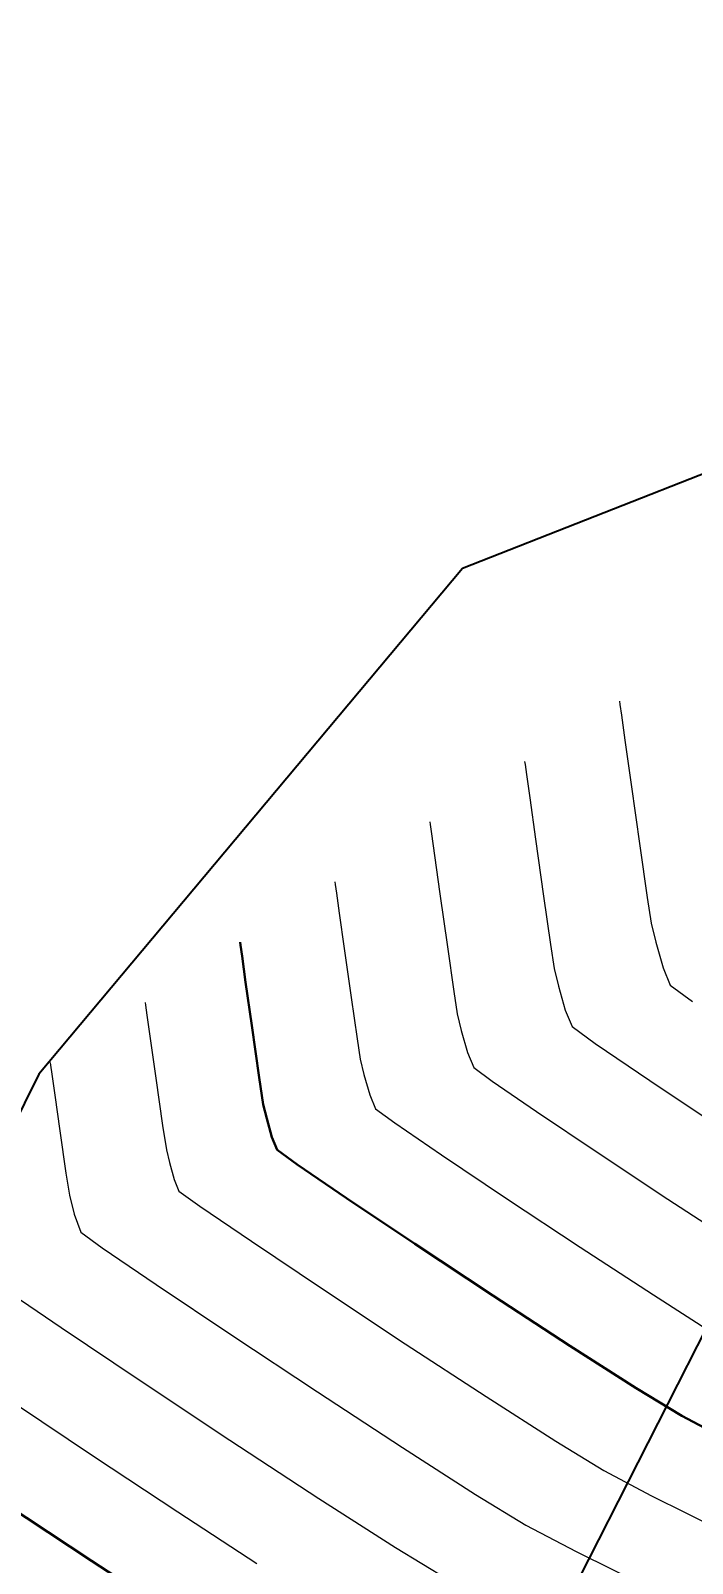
# Model space of a CAD drawing. Header units: millimetres. Extents: x 736950 to 740938, y 8500595 to 8502163.
# Drawn here: x 737678.67 to 737685.44, y 8501355.48 to 8501371.16 of the extents above; entities that cross this region are included whole.
import ezdxf

# ---------------------------------------------------------------- set-up
doc = ezdxf.new("R2010")
doc.units = ezdxf.units.MM
doc.layers.add('carretera', color=40, linetype='Continuous')
for name, color, linetype, lineweight in [('CONT-MJR', 80, 'Continuous', 30), ('CONT-MNR', 96, 'Continuous', 15), ('COTAS', 40, 'Continuous', 5)]:
    doc.layers.add(name, color=color, linetype=linetype, lineweight=lineweight)
doc.styles.add('COTAS', font='arial.ttf')
doc.dimstyles.new('Copy of GenDist', dxfattribs={"dimtxt": 2, "dimasz": 2, "dimexe": 0.18, "dimexo": 0.0625, "dimgap": 1, "dimtad": 2, "dimdec": 3, "dimzin": 1, "dimdsep": 46, "dimtxsty": 'COTAS', "dimcen": 0.09, "dimadec": 3, "dimazin": 0, "dimtfac": 1, "dimtdec": 3, "dimtofl": 0, "dimtmove": 0, "dimatfit": 3, "dimfxl": 1, "dimtolj": 1, "dimtzin": 0, "dimarcsym": 0})

# ---------------------------------------------------------------- blocks, each defined once
blk = doc.blocks.new('*D175')
at = {"layer": 'COTAS', "color": 0, "lineweight": -2, "transparency": 16777216}
for p, q in [((737703.6698720404, 8501372.246364512), (737704.2242780635, 8501372.121936807)), ((737703.6106735491, 8501370.209898759), (737684.0787013737, 8501283.182310764)), ((737683.2619528552, 8501281.315865189), (737683.8163588785, 8501281.191437485))]:
    blk.add_line(p, q, dxfattribs=at)
at = {"layer": 'COTAS', "color": 0, "transparency": 16777216}
for points in [[(737703.2854309385, 8501370.282894343), (737703.9359161598, 8501370.136903174), (737704.0486470538, 8501372.161354423)], [(737683.753458763, 8501283.255306346), (737684.4039439843, 8501283.10931518), (737683.6407278688, 8501281.2308551)]]:
    blk.add_solid(points, dxfattribs=at)
at = {"layer": 'Defpoints', "color": 0, "transparency": 16777216}
for p in [(737703.608889051, 8501372.260051183), (737683.2009698658, 8501281.32955186), (737683.6407278688, 8501281.2308551)]:
    blk.add_point(p, dxfattribs=at)
at = {"layer": 'COTAS', "color": 0, "transparency": 16777216, "insert": (737695.8174414134, 8501326.253351191), "char_height": 2, "attachment_point": 5, "rotation": 77.35047293036105, "style": 'COTAS'}
blk.add_mtext('\\A1;93.192', dxfattribs=at)

msp = doc.modelspace()

# ---------------------------------------------------------------- linework, layer by layer
at = {"layer": 'carretera'}
for p, q in [((737687.7988383087, 8501367.513624553), (737683.0880280059, 8501365.660875747)), ((737683.0880280059, 8501365.660875747), (737678.7542440363, 8501360.487304518)), ((737678.7542440363, 8501360.487304518), (737676.6263025561, 8501356.213868659)), ((737683.7294301328, 8501354.243446177), (737686.3064214542, 8501359.310571257))]:
    msp.add_line(p, q, dxfattribs=at)
at = {"layer": 'CONT-MJR', "extrusion": (0.9900398148642175, 0.1407876592021682, 0), "elevation": 1927220.206769664}
msp.add_lwpolyline([(8312830.344281087, 3660.000000000003), (8312830.312577749, 3660.000000000003)], dxfattribs=at)
at = {"layer": 'CONT-MJR', "elevation": 3660}
for points in [[(737680.8156601681, 8501361.805340352), (737680.8314990712, 8501361.692800472)], [(737680.8314990712, 8501361.692800472), (737680.8685183906, 8501361.429109912)], [(737680.8685183906, 8501361.429109912), (737680.9313778077, 8501360.983098917)], [(737680.9313778077, 8501360.983098917), (737681.0075344408, 8501360.451019648)], [(737681.0075344408, 8501360.451019648), (737681.0497451561, 8501360.176887354)], [(737681.0497451561, 8501360.176887354), (737681.0840771936, 8501360.033181813)], [(737681.137463151, 8501359.842073748), (737681.1917821737, 8501359.71106423)], [(737681.3963655157, 8501359.562540207), (737681.9001905953, 8501359.218828164)], [(737681.9001905953, 8501359.218828164), (737682.6010424835, 8501358.748984016)], [(737684.8636097073, 8501357.2732181), (737685.3304195381, 8501356.989404686)], [(737685.3304195381, 8501356.989404686), (737685.7964202394, 8501356.743282348)]]:
    msp.add_lwpolyline(points, dxfattribs=at)
at = {"layer": 'CONT-MJR', "extrusion": (0.9631264956987552, 0.2690489793384017, 0), "elevation": 2997762.437366375}
msp.add_lwpolyline([(7989412.754683637, 3660), (7989412.556258962, 3660)], dxfattribs=at)
at = {"layer": 'CONT-MJR', "extrusion": (0.5874888490505088, 0.8092322609988486, 0), "elevation": 7312954.014875347}
msp.add_lwpolyline([(4397498.61329528, 3660.00000000001), (4397498.360483631, 3660.00000000001)], dxfattribs=at)
at = {"layer": 'CONT-MJR', "extrusion": (0.5521424312526364, 0.8337498039642515, 0), "elevation": 7495312.055227566}
msp.add_lwpolyline([(4078918.164607896, 3660), (4078917.210288312, 3660)], dxfattribs=at)
at = {"layer": 'CONT-MJR', "extrusion": (0.5469066067541444, 0.8371936236550466, 0), "elevation": 7520726.819270607}
msp.add_lwpolyline([(4031865.142031624, 3660.000000000003), (4031864.200480356, 3660.000000000003)], dxfattribs=at)
at = {"layer": 'CONT-MJR', "extrusion": (-0.5386781183410876, -0.8425116526318823, 0), "elevation": -7559867.260131034}
msp.add_lwpolyline([(-3957987.851220636, 3660.000000000006), (-3957987.04572111, 3660.000000000006)], dxfattribs=at)
at = {"layer": 'CONT-MJR', "extrusion": (-0.5520234662246462, -0.8338285751503886, 0), "elevation": -7495889.428946096}
msp.add_lwpolyline([(-4077850.72534622, 3655.00000000001), (-4077849.660958734, 3655.00000000001)], dxfattribs=at)
at = {"layer": 'CONT-MJR', "extrusion": (0.5472113284340253, 0.8369944814832827, 0), "elevation": 7519254.109781709}
msp.add_lwpolyline([(4034604.543310016, 3655), (4034603.534767037, 3655)], dxfattribs=at)
at = {"layer": 'CONT-MNR'}
for points, elevation in [([(737684.69358108, 8501364.301537216), (737684.6981886365, 8501364.269185195)], 3664), ([(737684.6981886365, 8501364.269185195), (737684.7136381947, 8501364.15956706)], 3664), ([(737683.7229849921, 8501363.685334891), (737683.7272833376, 8501363.655154001)], 3663), ([(737683.7272833376, 8501363.655154001), (737683.7416960819, 8501363.552892296)], 3663), ([(737683.7416960819, 8501363.552892296), (737683.7752312482, 8501363.314030912)], 3663), ([(737682.7523889045, 8501363.069132566), (737682.7563780388, 8501363.041122807)], 3662), ([(737682.7563780388, 8501363.041122807), (737682.7697539699, 8501362.94621753)], 3662), ([(737682.7697539699, 8501362.94621753), (737682.8008767077, 8501362.72453918)], 3662), ([(737682.8008767077, 8501362.72453918), (737682.8561979713, 8501362.331006378)], 3662), ([(737684.9021400242, 8501362.82296813), (737684.9786798013, 8501362.293441964)], 3664), ([(737681.7817928168, 8501362.452930244), (737681.7854727396, 8501362.427091617)], 3661), ([(737681.7854727396, 8501362.427091617), (737681.7978118575, 8501362.339542765)], 3661), ([(737681.7978118575, 8501362.339542765), (737681.8265221668, 8501362.135047453)], 3661), ([(737684.9786798013, 8501362.293441964), (737685.019662184, 8501362.032636719)], 3664), ([(737681.8265221668, 8501362.135047453), (737681.8775552928, 8501361.772018703)], 3661), ([(737682.932955238, 8501361.789015817), (737682.9992219091, 8501361.330562215)], 3662), ([(737685.0665919782, 8501361.83620004), (737685.1395673157, 8501361.574967006)], 3664), ([(737685.1395673157, 8501361.574967006), (737685.2138180959, 8501361.395885015)], 3664), ([(737684.0709632821, 8501361.385445483), (737684.1390412742, 8501361.141743694)], 3663), ([(737685.2138180959, 8501361.395885015), (737685.43941385, 8501361.228057774)], 3664), ([(737679.8406006411, 8501361.220525598), (737679.8446546281, 8501361.192017356)], 3659), ([(737681.948362845, 8501361.272039657), (737682.0094929629, 8501360.849122342)], 3661), ([(737679.859040554, 8501361.089801291), (737679.8926639172, 8501360.850300308)], 3659), ([(737682.0094929629, 8501360.849122342), (737682.0422244129, 8501360.640824694)], 3661), ([(737683.1385152334, 8501360.708520377), (737683.2028001348, 8501360.553474624)], 3662), ([(737684.4451394177, 8501360.800279493), (737685.0027840692, 8501360.420632472)], 3663), ([(737678.8700045535, 8501360.604323274), (737678.8736490881, 8501360.578694362)], 3658), ([(737678.8736490881, 8501360.578694362), (737678.8865820371, 8501360.486802109)], 3658), ([(737682.0422244129, 8501360.640824694), (737682.0797058897, 8501360.48393637)], 3661), ([(737678.8865820371, 8501360.486802109), (737678.916809444, 8501360.2714907)], 3658), ([(737683.3911165929, 8501360.414097881), (737683.8458319287, 8501360.102779167)], 3662), ([(737685.0027840692, 8501360.420632472), (737685.7452139405, 8501359.926495224)], 3663), ([(737682.197291154, 8501360.132269429), (737682.393741054, 8501359.988319045)], 3661), ([(737678.968136081, 8501359.907309076), (737679.0303203019, 8501359.472850075)], 3658), ([(737680.0189273715, 8501359.96193486), (737680.0572658993, 8501359.712950012)], 3659), ([(737682.393741054, 8501359.988319045), (737682.8730112618, 8501359.660803666)], 3661), ([(737680.0572658993, 8501359.712950012), (737680.0884484976, 8501359.582427256)], 3659), ([(737680.0884484976, 8501359.582427256), (737680.1369371099, 8501359.408850433)], 3659), ([(737684.4757660604, 8501359.680638956), (737685.1897389056, 8501359.208797732)], 3662), ([(737679.0303203019, 8501359.472850075), (737679.064786642, 8501359.249012671)], 3658), ([(737680.1369371099, 8501359.408850433), (737680.1862731931, 8501359.289859036)], 3659), ([(737680.3989899772, 8501359.13676137), (737680.9273699285, 8501358.776852662)], 3659), ([(737684.293222578, 8501358.715430709), (737685.0407686754, 8501358.22774952)], 3661), ([(737679.7889571183, 8501357.351501606), (737680.7071572691, 8501356.741962604)], 3657), ([(737678.5142704538, 8501357.111966295), (737679.3234827555, 8501356.571952116)], 3656), ([(737680.7071572691, 8501356.741962604), (737681.6175618481, 8501356.145243723)], 3657), ([(737682.4733635547, 8501356.665870173), (737683.222139006, 8501356.185942054)], 3658), ([(737684.5335848564, 8501356.430970652), (737685.0230817863, 8501356.172438575)], 3659), ([(737685.0230817863, 8501356.172438575), (737685.7384435695, 8501355.817043254)], 3659)]:
    msp.add_lwpolyline(points, dxfattribs=dict(at, elevation=elevation))
at = {"layer": 'CONT-MNR', "extrusion": (0.9902878354449764, 0.1390323810114146, 0), "elevation": 1912485.099259328}
msp.add_lwpolyline([(8316235.449734324, 3664.00000000001), (8316235.191178774, 3664.00000000001)], dxfattribs=at)
at = {"layer": 'CONT-MNR', "extrusion": (0.9902632702062871, 0.1392072400428591, 0), "elevation": 1913953.518115505}
msp.add_lwpolyline([(8315897.362304476, 3664.000000000013), (8315896.903294306, 3664.000000000013)], dxfattribs=at)
at = {"layer": 'CONT-MNR', "extrusion": (0.9901201117308036, 0.1402218397617896, 0), "elevation": 1922473.393248081}
msp.add_lwpolyline([(8313931.40625899, 3664.000000000003), (8313930.773998735, 3664.000000000003)], dxfattribs=at)
at = {"layer": 'CONT-MNR', "extrusion": (0.99026327017704, 0.1392072402509114, 0), "elevation": 1913952.472933627}
msp.add_lwpolyline([(8315896.913787561, 3663.000000000011), (8315896.485581372, 3663.000000000011)], dxfattribs=at)
at = {"layer": 'CONT-MNR', "extrusion": (0.9901201117661533, 0.1402218395121825, 0), "elevation": 1922472.34379608}
msp.add_lwpolyline([(8313930.99050579, 3663.00000000001), (8313930.400676263, 3663.00000000001)], dxfattribs=at)
at = {"layer": 'CONT-MNR', "extrusion": (0.9901201117457185, 0.1402218396564748, 0), "elevation": 1922471.297651609}
msp.add_lwpolyline([(8313930.573987758, 3662.00000000001), (8313930.026588961, 3662.00000000001)], dxfattribs=at)
at = {"layer": 'CONT-MNR', "extrusion": (0.9897144247903853, 0.1430571821399995, 0), "elevation": 1946277.349979193}
msp.add_lwpolyline([(8308389.922055156, 3663.00000000001), (8308389.422931505, 3663.00000000001)], dxfattribs=at)
at = {"layer": 'CONT-MNR', "extrusion": (0.9726283657938232, 0.2323662239940152, 0), "elevation": 2692922.769474493}
msp.add_lwpolyline([(8097252.778309254, 3664), (8097252.576344468, 3664)], dxfattribs=at)
at = {"layer": 'CONT-MNR', "extrusion": (0.9901201117864679, 0.1402218393687396, 0), "elevation": 1922470.247879451}
msp.add_lwpolyline([(8313930.158308581, 3661.000000000013), (8313929.65334051, 3661.000000000013)], dxfattribs=at)
at = {"layer": 'CONT-MNR', "extrusion": (0.9878778798977161, 0.1552330325954943, 0), "elevation": 2048433.870307875}
msp.add_lwpolyline([(8283794.360382065, 3663.00000000001), (8283794.114093813, 3663.00000000001)], dxfattribs=at)
at = {"layer": 'CONT-MNR', "extrusion": (0.9726283658211397, 0.2323662238796758, 0), "elevation": 2692921.695405762}
msp.add_lwpolyline([(8097252.558005881, 3663.000000000013), (8097252.369594865, 3663.000000000013)], dxfattribs=at)
at = {"layer": 'CONT-MNR', "extrusion": (0.9878778798426618, 0.1552330329458509, 0), "elevation": 2048432.820779065}
msp.add_lwpolyline([(8283794.03769039, 3662.00000000001), (8283793.809119453, 3662.00000000001)], dxfattribs=at)
at = {"layer": 'CONT-MNR', "extrusion": (0.9902408197401652, 0.1393668501485411, 0), "elevation": 1915288.625383105}
msp.add_lwpolyline([(8315586.75932292, 3659.000000000013), (8315586.656099483, 3659.000000000013)], dxfattribs=at)
at = {"layer": 'CONT-MNR', "extrusion": (0.923747094022732, 0.3830030108035158, 0), "elevation": 3937480.492961891}
msp.add_lwpolyline([(7570572.403648712, 3663.00000000001), (7570572.222794153, 3663.00000000001)], dxfattribs=at)
at = {"layer": 'CONT-MNR', "extrusion": (0.9726283658565789, 0.2323662237313353, 0), "elevation": 2692920.621053959}
msp.add_lwpolyline([(8097252.337796615, 3662.000000000003), (8097252.162939378, 3662.000000000003)], dxfattribs=at)
at = {"layer": 'CONT-MNR', "extrusion": (0.5929649634656211, 0.8052282608690624, 0), "elevation": 7282957.002290736}
msp.add_lwpolyline([(4447005.027631756, 3663.00000000001), (4447004.733516024, 3663.00000000001)], dxfattribs=at)
at = {"layer": 'CONT-MNR', "extrusion": (0.9902139400664488, 0.1395577045457522, 0), "elevation": 1916891.318805568}
msp.add_lwpolyline([(8315217.110992794, 3659.000000000003), (8315216.701893005, 3659.000000000003)], dxfattribs=at)
at = {"layer": 'CONT-MNR', "extrusion": (0.9631264958241053, 0.2690489788896809, 0), "elevation": 2997764.594026971}
msp.add_lwpolyline([(7989413.088601848, 3662.000000000013), (7989412.85377231, 3662.000000000013)], dxfattribs=at)
at = {"layer": 'CONT-MNR', "extrusion": (0.5949052345495863, 0.8037958459120711, 0), "elevation": 7272209.896268751}
msp.add_lwpolyline([(4464557.200045565, 3662.000000000006), (4464556.965761621, 3662.000000000006)], dxfattribs=at)
at = {"layer": 'CONT-MNR', "extrusion": (0.9899116103615523, 0.1416862861091299, 0), "elevation": 1934764.135351338}
msp.add_lwpolyline([(8311076.276157652, 3659), (8311075.787963427, 3659)], dxfattribs=at)
at = {"layer": 'CONT-MNR', "extrusion": (0.9631264953228044, 0.2690489806842091, 0), "elevation": 2997763.52872167}
msp.add_lwpolyline([(7989412.916755538, 3661.00000000001), (7989412.700128439, 3661.00000000001)], dxfattribs=at)
at = {"layer": 'CONT-MNR', "extrusion": (0.9902139401083767, 0.1395577042482579, 0), "elevation": 1916890.269225348}
msp.add_lwpolyline([(8315216.674611362, 3658), (8315216.306830612, 3658)], dxfattribs=at)
at = {"layer": 'CONT-MNR', "extrusion": (0.9237470932699712, 0.3830030126190642, 0), "elevation": 3937478.32752351}
msp.add_lwpolyline([(7570572.361941335, 3661.000000000006), (7570572.207107146, 3661.000000000006)], dxfattribs=at)
at = {"layer": 'CONT-MNR', "extrusion": (-0.5566926475372785, -0.8307185420934913, 0), "elevation": -7472900.64357414}
msp.add_lwpolyline([(-4119837.014348505, 3662.000000000009), (-4119836.256048189, 3662.000000000009)], dxfattribs=at)
at = {"layer": 'CONT-MNR', "extrusion": (-0.5567699851800093, -0.8306667103012207, 0), "elevation": -7472516.14480131}
msp.add_lwpolyline([(-4120533.286985766, 3661), (-4120532.485950886, 3661)], dxfattribs=at)
at = {"layer": 'CONT-MNR', "extrusion": (0.9703679149337303, 0.2416321784596683, 0), "elevation": 2770022.051194463}
msp.add_lwpolyline([(8071199.249138529, 3658.000000000013), (8071199.047142283, 3658.000000000013)], dxfattribs=at)
at = {"layer": 'CONT-MNR', "extrusion": (0.5841579189075633, 0.8116400222867183, 0), "elevation": 7330965.165921285}
msp.add_lwpolyline([(4367405.587822292, 3659.000000000006), (4367405.325739623, 3659.000000000006)], dxfattribs=at)
at = {"layer": 'CONT-MNR', "extrusion": (-0.5517659791840263, -0.8339989833417621, 0), "elevation": -7497153.622071479}
msp.add_lwpolyline([(-4075533.470498488, 3661.000000000013), (-4075532.565439466, 3661.000000000013)], dxfattribs=at)
at = {"layer": 'CONT-MNR', "extrusion": (-0.545805863825662, -0.8379116654000726, 0), "elevation": -7526020.9550248}
msp.add_lwpolyline([(-4021976.680775002, 3662.000000000013), (-4021975.837211764, 3662.000000000013)], dxfattribs=at)
at = {"layer": 'CONT-MNR', "extrusion": (0.9395753835177805, 0.342342078464532, 0), "elevation": 3603478.064047456}
msp.add_lwpolyline([(7735129.091658564, 3658.000000000003), (7735128.895454884, 3658.000000000003)], dxfattribs=at)
at = {"layer": 'CONT-MNR', "extrusion": (0.5810457609480842, 0.8138708888295869, 0), "elevation": 7347633.859613297}
msp.add_lwpolyline([(4339302.922410067, 3658), (4339302.651052252, 3658)], dxfattribs=at)
at = {"layer": 'CONT-MNR', "extrusion": (-0.5569022779758267, -0.8305780232978327, 0), "elevation": -7471857.957095599}
msp.add_lwpolyline([(-4121724.50223961, 3659), (-4121723.615735576, 3659)], dxfattribs=at)
at = {"layer": 'CONT-MNR', "extrusion": (0.5624221820434112, 0.8268502217122085, 0), "elevation": 7444237.593735402}
msp.add_lwpolyline([(4171402.339787137, 3658.00000000001), (4171401.671062852, 3658.00000000001)], dxfattribs=at)
at = {"layer": 'CONT-MNR', "extrusion": (-0.5569592941428666, -0.830539791140605, 0), "elevation": -7471574.082649422}
msp.add_lwpolyline([(-4122237.982068805, 3658), (-4122237.052830192, 3658)], dxfattribs=at)
at = {"layer": 'CONT-MNR', "extrusion": (0.5619270279501973, 0.8271868079575848, 0), "elevation": 7446732.856518425}
msp.add_lwpolyline([(4166945.15024268, 3657.000000000003), (4166944.452105706, 3657.000000000003)], dxfattribs=at)
at = {"layer": 'CONT-MNR', "extrusion": (-0.5524818293989994, -0.8335249415488027, 0), "elevation": -7493649.881117898}
msp.add_lwpolyline([(-4081969.911053592, 3659), (-4081968.907473271, 3659)], dxfattribs=at)
at = {"layer": 'CONT-MNR', "extrusion": (-0.5381284648079905, -0.8428628330656155, 0), "elevation": -7562448.199247317}
msp.add_lwpolyline([(-3953055.548509224, 3661.00000000001), (-3953054.784949179, 3661.00000000001)], dxfattribs=at)
at = {"layer": 'CONT-MNR', "extrusion": (-0.5570112953227702, -0.8305049168324349, 0), "elevation": -7471315.054952087}
msp.add_lwpolyline([(-4122706.350558068, 3657.000000000004), (-4122705.378584866, 3657.000000000004)], dxfattribs=at)
at = {"layer": 'CONT-MNR', "extrusion": (-0.5527893886574585, -0.8333210016480523, 0), "elevation": -7492142.089431387}
msp.add_lwpolyline([(-4084735.548847113, 3658), (-4084734.496005906, 3658)], dxfattribs=at)
at = {"layer": 'CONT-MNR', "extrusion": (-0.5473750256102188, -0.8368874364800873, 0), "elevation": -7518468.4536028}
msp.add_lwpolyline([(-4036073.6879468, 3659.000000000006), (-4036072.697400997, 3659.000000000006)], dxfattribs=at)
at = {"layer": 'CONT-MNR', "extrusion": (-0.5477991411241274, -0.836609885779309, 0), "elevation": -7516420.85453369}
msp.add_lwpolyline([(-4039884.469712094, 3658), (-4039883.430171473, 3658)], dxfattribs=at)
at = {"layer": 'CONT-MNR', "extrusion": (-0.5391731696244939, -0.8421949258675671, 0), "elevation": -7557538.944220415}
msp.add_lwpolyline([(-3962430.543633276, 3659.000000000003), (-3962429.696193955, 3659.000000000003)], dxfattribs=at)
at = {"layer": 'CONT-MNR', "extrusion": (0.5198403405761494, 0.854263437301207, 0), "elevation": 7645876.145620227}
msp.add_lwpolyline([(3789171.671556151, 3659.00000000001), (3789171.097130889, 3659.00000000001)], dxfattribs=at)
at = {"layer": 'CONT-MNR', "extrusion": (-0.551587560021252, -0.8341169963678967, 0), "elevation": -7498020.746967163}
msp.add_lwpolyline([(-4073931.666807565, 3656), (-4073930.646772426, 3656)], dxfattribs=at)
at = {"layer": 'CONT-MNR', "extrusion": (-0.5400290734984989, -0.8416463626585414, 0), "elevation": -7553504.997778023}
msp.add_lwpolyline([(-3970112.432375744, 3657.000000000013), (-3970111.50105608, 3657.000000000013)], dxfattribs=at)
at = {"layer": 'CONT-MNR', "extrusion": (0.5201453549042944, 0.8540777539378284, 0), "elevation": 7644521.698101291}
msp.add_lwpolyline([(3791902.101022548, 3658), (3791901.498488216, 3658)], dxfattribs=at)
at = {"layer": 'CONT-MNR', "extrusion": (-0.5466925779896388, -0.8373334014423663, 0), "elevation": -7521753.620377065}
msp.add_lwpolyline([(-4029943.983606502, 3656.00000000001), (-4029943.017320514, 3656.00000000001)], dxfattribs=at)
at = {"layer": 'CONT-MNR', "extrusion": (-0.467022066088052, -0.8842456614464372, 0), "elevation": -7861801.629559321}
msp.add_lwpolyline([(-3318027.140400911, 3658), (-3318026.560253129, 3658)], dxfattribs=at)
at = {"layer": 'CONT-MNR', "extrusion": (0.5204231212550414, 0.8539085283935046, 0), "elevation": 7643287.063703062}
msp.add_lwpolyline([(3794388.744462641, 3657.000000000013), (3794388.11381917, 3657.000000000013)], dxfattribs=at)
at = {"layer": 'CONT-MNR', "extrusion": (-0.4449230678952966, -0.8955687933680123, 0), "elevation": -7941761.517646503}
msp.add_lwpolyline([(-3121802.222101204, 3658.000000000013), (-3121801.384979918, 3658.000000000013)], dxfattribs=at)

# ---------------------------------------------------------------- dimensions: what is measured, and where the dimension line sits
at = {"layer": 'COTAS'}
dim = msp.add_aligned_dim(p1=(737703.608889051, 8501372.260051185), p2=(737683.2009698659, 8501281.32955186), distance=0.45069740590677454, dimstyle='Copy of GenDist', dxfattribs=at)
dim.commit()
dim.dimension.update_dxf_attribs({"geometry": '*D175', "text_midpoint": (737695.8174414134, 8501326.253351191)})

doc.saveas('drawing.dxf')
